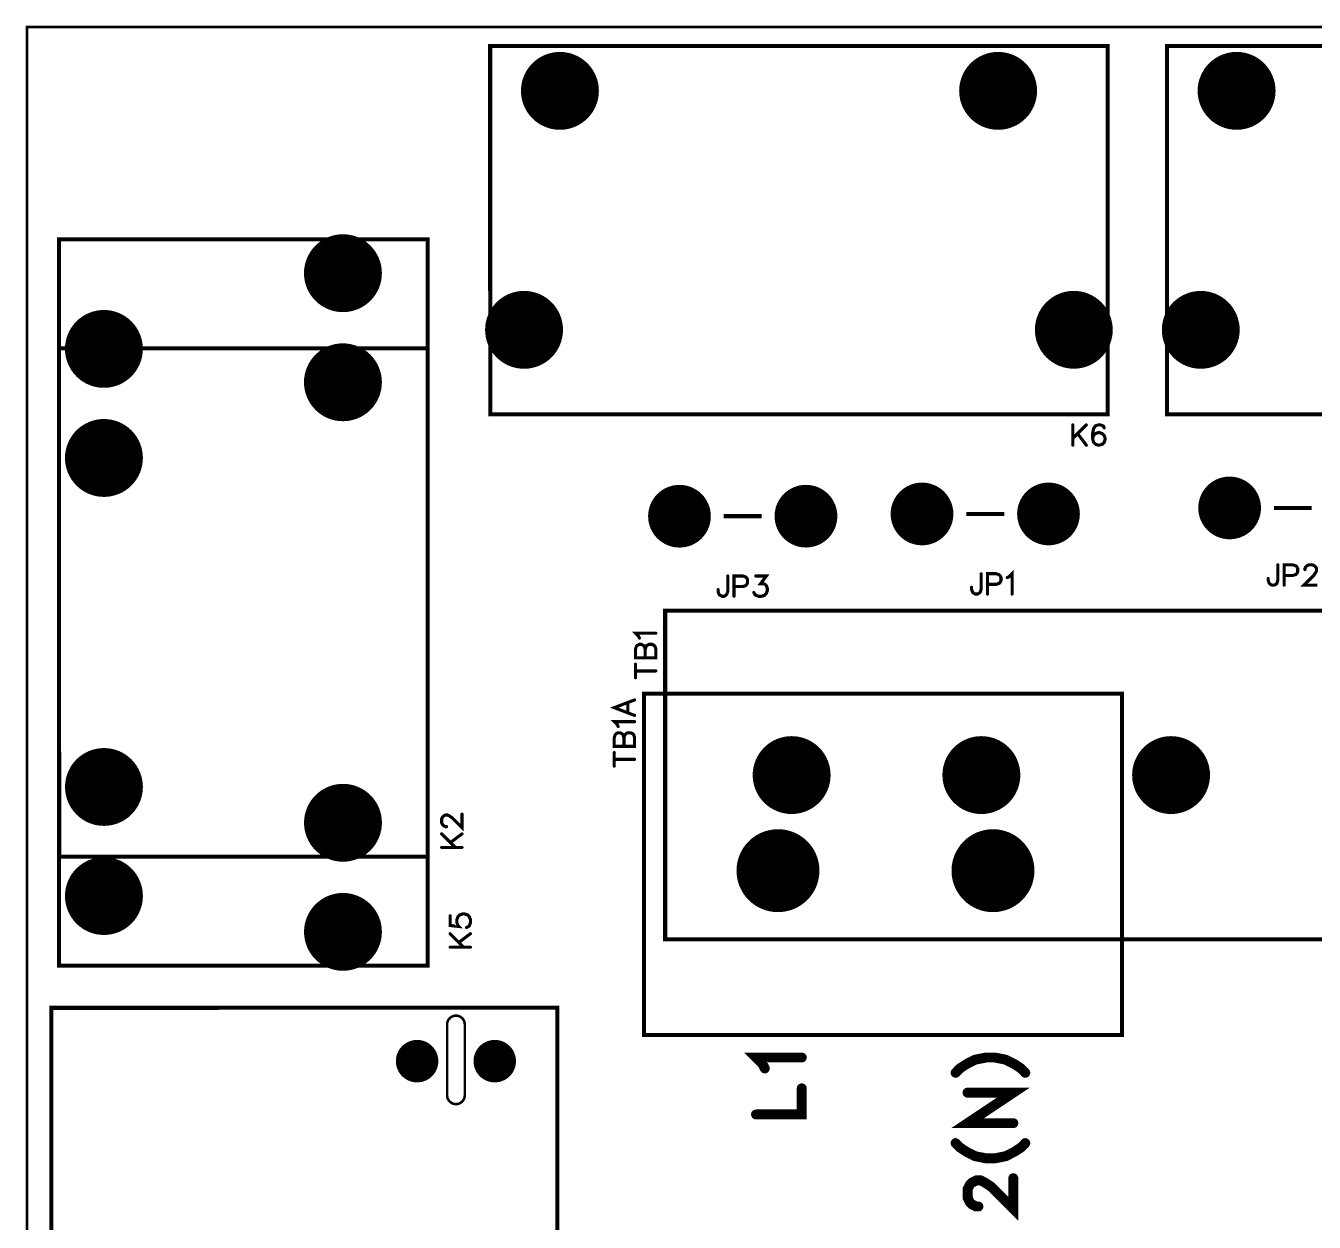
# Model space of a CAD drawing. Extents: x 0 to 5.24, y 0 to 4.77.
# Drawn here: x -0.003 to 2.544, y 2.401 to 4.766 of the extents above; entities that cross this region are included whole.
import ezdxf

# ---------------------------------------------------------------- set-up
doc = ezdxf.new("R2010")
doc.units = 0
doc.header["$MEASUREMENT"] = 0
for name, color, linetype in [('BOARD_OUTLINE', 21, 'Continuous'), ('TOP_MASK', 6, 'Continuous'), ('TOP_SILK', 3, 'Continuous')]:
    doc.layers.add(name, color=color, linetype=linetype)

msp = doc.modelspace()

# ---------------------------------------------------------------- linework, layer by layer
at = {"layer": 'BOARD_OUTLINE', "linetype": 'Continuous', "const_width": 0.005}
for points in [[(0, 0), (5.236, 0), (5.236, 0.422), (4.962, 0.422), (4.962, 1.177), (5.236, 1.177), (5.236, 4.764), (0, 4.764), (0, 0)], [(0.8303, 2.7919), (0.8304, 2.7942), (0.8309, 2.7965), (0.8316, 2.7986), (0.8326, 2.8007), (0.8339, 2.8026), (0.8354, 2.8043), (0.8371, 2.8058), (0.839, 2.8071), (0.8411, 2.8081), (0.8432, 2.8088), (0.8455, 2.8093), (0.8478, 2.8094), (0.85, 2.8093), (0.8523, 2.8088), (0.8545, 2.8081), (0.8565, 2.8071), (0.8584, 2.8058), (0.8601, 2.8043), (0.8616, 2.8026), (0.8629, 2.8007), (0.8639, 2.7986), (0.8647, 2.7965), (0.8651, 2.7942), (0.8653, 2.7919), (0.8653, 2.6519), (0.8651, 2.6497), (0.8647, 2.6474), (0.8639, 2.6452), (0.8629, 2.6432), (0.8616, 2.6413), (0.8601, 2.6396), (0.8584, 2.6381), (0.8565, 2.6368), (0.8545, 2.6358), (0.8523, 2.635), (0.85, 2.6346), (0.8478, 2.6344), (0.8455, 2.6346), (0.8432, 2.635), (0.8411, 2.6358), (0.839, 2.6368), (0.8371, 2.6381), (0.8354, 2.6396), (0.8339, 2.6413), (0.8326, 2.6432), (0.8316, 2.6452), (0.8309, 2.6474), (0.8304, 2.6497), (0.8303, 2.6519), (0.8303, 2.7919)]]:
    msp.add_lwpolyline(points, dxfattribs=at)
at = {"layer": 'TOP_MASK', "linetype": 'Continuous'}
for points, const_width in [([(1.0148, 4.6378, 1), (1.0918, 4.6378, 1), (1.0148, 4.6378, 1)], 0.077), ([(1.8809, 4.6378, 1), (1.9579, 4.6378, 1), (1.8809, 4.6378, 1)], 0.077), ([(2.3523, 4.6378, 1), (2.4293, 4.6378, 1), (2.3523, 4.6378, 1)], 0.077), ([(0.5859, 4.2773, 1), (0.6629, 4.2773, 1), (0.5859, 4.2773, 1)], 0.077), ([(0.9439, 4.1653, 1), (1.0209, 4.1653, 1), (0.9439, 4.1653, 1)], 0.077), ([(2.0306, 4.1654, 1), (2.1075, 4.1654, 1), (2.0306, 4.1654, 1)], 0.077), ([(2.2815, 4.1653, 1), (2.3584, 4.1653, 1), (2.2815, 4.1653, 1)], 0.077), ([(0.1135, 4.1276, 1), (0.1904, 4.1276, 1), (0.1135, 4.1276, 1)], 0.077), ([(0.5859, 4.0616, 1), (0.6629, 4.0616, 1), (0.5859, 4.0616, 1)], 0.077), ([(0.1135, 3.912, 1), (0.1905, 3.912, 1), (0.1135, 3.912, 1)], 0.077), ([(2.346, 3.8132, 1), (2.408, 3.8132, 1), (2.346, 3.8132, 1)], 0.062), ([(1.2586, 3.7968, 1), (1.3206, 3.7968, 1), (1.2586, 3.7968, 1)], 0.062), ([(1.5086, 3.7969, 1), (1.5706, 3.7969, 1), (1.5086, 3.7969, 1)], 0.062), ([(1.738, 3.8013, 1), (1.8, 3.8013, 1), (1.738, 3.8013, 1)], 0.062), ([(1.988, 3.8013, 1), (2.05, 3.8013, 1), (1.988, 3.8013, 1)], 0.062), ([(1.4728, 3.285, 1), (1.5498, 3.285, 1), (1.4728, 3.285, 1)], 0.077), ([(1.8478, 3.285, 1), (1.9248, 3.285, 1), (1.8478, 3.285, 1)], 0.077), ([(2.2228, 3.285, 1), (2.2998, 3.285, 1), (2.2228, 3.285, 1)], 0.077), ([(0.1136, 3.2615, 1), (0.1905, 3.2615, 1), (0.1136, 3.2615, 1)], 0.077), ([(0.586, 3.1907, 1), (0.663, 3.1907, 1), (0.586, 3.1907, 1)], 0.077), ([(1.4433, 3.096, 1), (1.5253, 3.096, 1), (1.4433, 3.096, 1)], 0.082), ([(1.8683, 3.096, 1), (1.9503, 3.096, 1), (1.8683, 3.096, 1)], 0.082), ([(0.1135, 3.0459, 1), (0.1905, 3.0459, 1), (0.1135, 3.0459, 1)], 0.077), ([(0.586, 2.975, 1), (0.6629, 2.975, 1), (0.586, 2.975, 1)], 0.077), ([(0.75, 2.7194, 1), (0.792, 2.7194, 1), (0.75, 2.7194, 1)], 0.042), ([(0.9035, 2.7194, 1), (0.9455, 2.7194, 1), (0.9035, 2.7194, 1)], 0.042)]:
    msp.add_lwpolyline(points, format="xyb", dxfattribs=dict(at, const_width=const_width))
at = {"layer": 'TOP_SILK', "linetype": 'Continuous'}
for points, const_width in [([(0.9154, 4.7264), (0.9155, 3.998), (2.136, 3.9981), (2.136, 4.7264), (0.9154, 4.7264)], 0.008), ([(2.253, 4.7264), (2.253, 3.998), (3.4735, 3.9981), (3.4735, 4.7264), (2.253, 4.7264)], 0.008), ([(0.0635, 3.1236), (0.7918, 3.1237), (0.7917, 4.3443), (0.0633, 4.3442), (0.0635, 3.1236)], 0.008), ([(0.0634, 2.908), (0.7918, 2.9081), (0.7917, 4.1286), (0.0634, 4.1286), (0.0634, 2.908)], 0.008), ([(2.067, 3.9774), (2.067, 3.9372)], 0.0062), ([(2.0937, 3.9774), (2.067, 3.9506)], 0.0062), ([(2.129, 3.9717), (2.1271, 3.9755), (2.1214, 3.9774), (2.1176, 3.9774), (2.1118, 3.9755), (2.108, 3.9697), (2.1061, 3.9602), (2.1061, 3.9506), (2.108, 3.943), (2.1119, 3.9391), (2.1176, 3.9372), (2.1195, 3.9372), (2.1252, 3.9391), (2.1291, 3.943), (2.131, 3.9487), (2.131, 3.9506), (2.129, 3.9564), (2.1252, 3.9602), (2.1195, 3.9621), (2.1176, 3.9621), (2.1118, 3.9602), (2.108, 3.9564), (2.1061, 3.9506)], 0.0062), ([(2.0765, 3.9602), (2.0938, 3.9372)], 0.0062), ([(1.4521, 3.7969), (1.3771, 3.7969)], 0.008), ([(1.8565, 3.8013), (1.9315, 3.8013)], 0.008), ([(2.4645, 3.8132), (2.5395, 3.8132)], 0.008), ([(2.4724, 3.7007), (2.4724, 3.6701), (2.4705, 3.6643), (2.4686, 3.6624), (2.4648, 3.6605), (2.461, 3.6605), (2.4572, 3.6624), (2.4552, 3.6643), (2.4533, 3.6701), (2.4533, 3.6739)], 0.0062), ([(2.4848, 3.6796), (2.502, 3.6796), (2.5077, 3.6815), (2.5097, 3.6835), (2.5116, 3.6873), (2.5116, 3.693), (2.5097, 3.6968), (2.5077, 3.6988), (2.502, 3.7007), (2.4848, 3.7007), (2.4848, 3.6605)], 0.0062), ([(2.5259, 3.6911), (2.5259, 3.693), (2.5278, 3.6968), (2.5297, 3.6987), (2.5335, 3.7006), (2.5412, 3.7006), (2.545, 3.6987), (2.5469, 3.6968), (2.5488, 3.693), (2.5488, 3.6892), (2.5469, 3.6853), (2.5431, 3.6796), (2.5239, 3.6605), (2.5507, 3.6605)], 0.0062), ([(1.385, 3.6787), (1.385, 3.6481), (1.3831, 3.6424), (1.3812, 3.6405), (1.3774, 3.6385), (1.3736, 3.6385), (1.3697, 3.6405), (1.3678, 3.6424), (1.3659, 3.6481), (1.3659, 3.6519)], 0.0062), ([(1.3974, 3.6577), (1.4146, 3.6577), (1.4203, 3.6596), (1.4223, 3.6615), (1.4242, 3.6653), (1.4242, 3.6711), (1.4223, 3.6749), (1.4203, 3.6768), (1.4146, 3.6787), (1.3974, 3.6787), (1.3974, 3.6385)], 0.0062), ([(1.4404, 3.6787), (1.4614, 3.6787), (1.4499, 3.6634), (1.4557, 3.6634), (1.4595, 3.6615), (1.4614, 3.6596), (1.4633, 3.6538), (1.4633, 3.65), (1.4614, 3.6443), (1.4576, 3.6404), (1.4518, 3.6385), (1.4461, 3.6385), (1.4404, 3.6404), (1.4385, 3.6424), (1.4365, 3.6462)], 0.0062), ([(1.886, 3.6831), (1.886, 3.6525), (1.8841, 3.6468), (1.8822, 3.6449), (1.8784, 3.6429), (1.8745, 3.6429), (1.8707, 3.6449), (1.8688, 3.6468), (1.8669, 3.6525), (1.8669, 3.6563)], 0.0062), ([(1.8984, 3.6621), (1.9156, 3.6621), (1.9213, 3.664), (1.9233, 3.6659), (1.9252, 3.6697), (1.9252, 3.6755), (1.9233, 3.6793), (1.9213, 3.6812), (1.9156, 3.6831), (1.8984, 3.6831), (1.8984, 3.643)], 0.0062), ([(1.9375, 3.6755), (1.9414, 3.6774), (1.9471, 3.6831), (1.9471, 3.643)], 0.0062), ([(4.0113, 3.61), (1.2613, 3.61), (1.2613, 2.96), (4.0113, 2.96), (4.0113, 3.61)], 0.008), ([(1.2104, 3.5558), (1.2085, 3.5597), (1.2028, 3.5654), (1.2429, 3.5654)], 0.0062), ([(1.2027, 3.5167), (1.2429, 3.5167), (1.2429, 3.5339), (1.241, 3.5397), (1.2391, 3.5416), (1.2353, 3.5435), (1.2295, 3.5435), (1.2257, 3.5416), (1.2238, 3.5397), (1.2219, 3.5339), (1.2199, 3.5397), (1.218, 3.5416), (1.2142, 3.5435), (1.2104, 3.5435), (1.2066, 3.5416), (1.2046, 3.5397), (1.2027, 3.5339), (1.2027, 3.5167)], 0.0062), ([(1.2219, 3.5167), (1.2219, 3.5339)], 0.0062), ([(1.2027, 3.4775), (1.2027, 3.5043)], 0.0062), ([(1.2027, 3.4909), (1.2429, 3.4909)], 0.0062), ([(1.2193, 3.446), (2.1643, 3.446), (2.1643, 2.771), (1.2193, 2.771), (1.2193, 3.446)], 0.008), ([(1.2009, 3.4336), (1.1607, 3.4183), (1.2009, 3.403)], 0.0062), ([(1.1875, 3.4087), (1.1875, 3.4279)], 0.0062), ([(1.1684, 3.381), (1.1665, 3.3849), (1.1608, 3.3906), (1.2009, 3.3906)], 0.0062), ([(1.1607, 3.3419), (1.2009, 3.3419), (1.2009, 3.3591), (1.199, 3.3649), (1.1971, 3.3668), (1.1933, 3.3687), (1.1875, 3.3687), (1.1837, 3.3668), (1.1818, 3.3649), (1.1799, 3.3591), (1.1779, 3.3649), (1.176, 3.3668), (1.1722, 3.3687), (1.1684, 3.3687), (1.1646, 3.3668), (1.1626, 3.3649), (1.1607, 3.3591), (1.1607, 3.3419)], 0.0062), ([(1.1799, 3.3419), (1.1799, 3.3591)], 0.0062), ([(1.1607, 3.3027), (1.1607, 3.3295)], 0.0062), ([(1.1607, 3.3161), (1.2009, 3.3161)], 0.0062), ([(0.8291, 3.1831), (0.8272, 3.1831), (0.8234, 3.185), (0.8215, 3.1869), (0.8196, 3.1907), (0.8196, 3.1984), (0.8215, 3.2022), (0.8234, 3.2041), (0.8272, 3.206), (0.831, 3.206), (0.8349, 3.2041), (0.8406, 3.2003), (0.8597, 3.1811), (0.8597, 3.2079)], 0.0062), ([(0.8196, 3.1688), (0.8463, 3.142)], 0.0062), ([(0.8368, 3.1515), (0.8597, 3.1688)], 0.0062), ([(0.8196, 3.142), (0.8597, 3.142)], 0.0062), ([(0.8363, 3.0067), (0.8363, 2.9876), (0.8535, 2.9857), (0.8516, 2.9876), (0.8496, 2.9933), (0.8496, 2.999), (0.8516, 3.0048), (0.8554, 3.0086), (0.8611, 3.0105), (0.8649, 3.0105), (0.8707, 3.0086), (0.8745, 3.0048), (0.8764, 2.999), (0.8764, 2.9933), (0.8745, 2.9876), (0.8726, 2.9857), (0.8688, 2.9837)], 0.0062), ([(0.8363, 2.9714), (0.863, 2.9446)], 0.0062), ([(0.8535, 2.9541), (0.8764, 2.9714)], 0.0062), ([(0.8363, 2.9446), (0.8764, 2.9446)], 0.0062), ([(1.0481, 2.825), (0.0481, 2.8248), (0.0482, 1.8248), (1.0482, 1.825), (1.0481, 2.825)], 0.008), ([(1.4582, 2.705), (1.4538, 2.7136), (1.441, 2.7266), (1.5313, 2.7266)], 0.0197), ([(1.8354, 2.6964), (1.844, 2.7051), (1.8569, 2.7136), (1.8741, 2.7223), (1.8957, 2.7266), (1.9129, 2.7266), (1.9344, 2.7223), (1.9516, 2.7136), (1.9646, 2.7051), (1.9731, 2.6964)], 0.0197), ([(1.4409, 2.614), (1.5313, 2.614), (1.5313, 2.6656)], 0.0197), ([(1.859, 2.6571), (1.9494, 2.6571), (1.859, 2.5968), (1.9494, 2.5968)], 0.0197), ([(1.8354, 2.5574), (1.844, 2.5487), (1.8569, 2.5402), (1.8741, 2.5315), (1.8957, 2.5272), (1.9129, 2.5272), (1.9344, 2.5315), (1.9516, 2.5402), (1.9646, 2.5487), (1.9731, 2.5574)], 0.0197), ([(1.8806, 2.432), (1.8763, 2.432), (1.8677, 2.4362), (1.8634, 2.4405), (1.8591, 2.4492), (1.8591, 2.4664), (1.8634, 2.4749), (1.8677, 2.4792), (1.8763, 2.4836), (1.8849, 2.4836), (1.8935, 2.4792), (1.9064, 2.4707), (1.9494, 2.4276), (1.9494, 2.4879)], 0.0197)]:
    msp.add_lwpolyline(points, dxfattribs=dict(at, const_width=const_width))
for points, const_width in [([(2.0654, 3.9774, 1), (2.0685, 3.9774, 1), (2.0654, 3.9774, 1)], 0.0031), ([(2.0922, 3.9774, 1), (2.0953, 3.9774, 1), (2.0922, 3.9774, 1)], 0.0031), ([(2.1275, 3.9717, 1), (2.1306, 3.9717, 1), (2.1275, 3.9717, 1)], 0.0031), ([(2.0654, 3.9506, 1), (2.0685, 3.9506, 1), (2.0654, 3.9506, 1)], 0.0031), ([(2.075, 3.9602, 1), (2.078, 3.9602, 1), (2.075, 3.9602, 1)], 0.0031), ([(2.1046, 3.9506, 1), (2.1076, 3.9506, 1), (2.1046, 3.9506, 1)], 0.0031), ([(2.0654, 3.9372, 1), (2.0685, 3.9372, 1), (2.0654, 3.9372, 1)], 0.0031), ([(2.0922, 3.9372, 1), (2.0953, 3.9372, 1), (2.0922, 3.9372, 1)], 0.0031), ([(2.4709, 3.7007, 1), (2.474, 3.7007, 1), (2.4709, 3.7007, 1)], 0.0031), ([(2.5243, 3.6911, 1), (2.5274, 3.6911, 1), (2.5243, 3.6911, 1)], 0.0031), ([(1.3835, 3.6787, 1), (1.3866, 3.6787, 1), (1.3835, 3.6787, 1)], 0.0031), ([(1.4388, 3.6787, 1), (1.4419, 3.6787, 1), (1.4388, 3.6787, 1)], 0.0031), ([(1.8845, 3.6831, 1), (1.8875, 3.6831, 1), (1.8845, 3.6831, 1)], 0.0031), ([(1.936, 3.6755, 1), (1.939, 3.6755, 1), (1.936, 3.6755, 1)], 0.0031), ([(2.4518, 3.6739, 1), (2.4548, 3.6739, 1), (2.4518, 3.6739, 1)], 0.0031), ([(2.4833, 3.6796, 1), (2.4863, 3.6796, 1), (2.4833, 3.6796, 1)], 0.0031), ([(1.3644, 3.6519, 1), (1.3674, 3.6519, 1), (1.3644, 3.6519, 1)], 0.0031), ([(1.3959, 3.6577, 1), (1.3989, 3.6577, 1), (1.3959, 3.6577, 1)], 0.0031), ([(1.435, 3.6462, 1), (1.4381, 3.6462, 1), (1.435, 3.6462, 1)], 0.0031), ([(1.8653, 3.6563, 1), (1.8684, 3.6563, 1), (1.8653, 3.6563, 1)], 0.0031), ([(1.8968, 3.6621, 1), (1.8999, 3.6621, 1), (1.8968, 3.6621, 1)], 0.0031), ([(1.8968, 3.643, 1), (1.8999, 3.643, 1), (1.8968, 3.643, 1)], 0.0031), ([(1.9456, 3.643, 1), (1.9486, 3.643, 1), (1.9456, 3.643, 1)], 0.0031), ([(2.4833, 3.6605, 1), (2.4863, 3.6605, 1), (2.4833, 3.6605, 1)], 0.0031), ([(1.3959, 3.6385, 1), (1.3989, 3.6385, 1), (1.3959, 3.6385, 1)], 0.0031), ([(1.2414, 3.5654, 1), (1.2444, 3.5654, 1), (1.2414, 3.5654, 1)], 0.0031), ([(1.2089, 3.5558, 1), (1.2119, 3.5558, 1), (1.2089, 3.5558, 1)], 0.0031), ([(1.2012, 3.5167, 1), (1.2043, 3.5167, 1), (1.2012, 3.5167, 1)], 0.0031), ([(1.2203, 3.5339, 1), (1.2234, 3.5339, 1), (1.2203, 3.5339, 1)], 0.0031), ([(1.2203, 3.5167, 1), (1.2234, 3.5167, 1), (1.2203, 3.5167, 1)], 0.0031), ([(1.2012, 3.5043, 1), (1.2043, 3.5043, 1), (1.2012, 3.5043, 1)], 0.0031), ([(1.2012, 3.4909, 1), (1.2043, 3.4909, 1), (1.2012, 3.4909, 1)], 0.0031), ([(1.2414, 3.4909, 1), (1.2444, 3.4909, 1), (1.2414, 3.4909, 1)], 0.0031), ([(1.2012, 3.4775, 1), (1.2043, 3.4775, 1), (1.2012, 3.4775, 1)], 0.0031), ([(1.186, 3.4279, 1), (1.189, 3.4279, 1), (1.186, 3.4279, 1)], 0.0031), ([(1.1994, 3.4336, 1), (1.2024, 3.4336, 1), (1.1994, 3.4336, 1)], 0.0031), ([(1.186, 3.4087, 1), (1.189, 3.4087, 1), (1.186, 3.4087, 1)], 0.0031), ([(1.1994, 3.403, 1), (1.2024, 3.403, 1), (1.1994, 3.403, 1)], 0.0031), ([(1.1994, 3.3906, 1), (1.2024, 3.3906, 1), (1.1994, 3.3906, 1)], 0.0031), ([(1.1669, 3.381, 1), (1.1699, 3.381, 1), (1.1669, 3.381, 1)], 0.0031), ([(1.1783, 3.3591, 1), (1.1814, 3.3591, 1), (1.1783, 3.3591, 1)], 0.0031), ([(1.1592, 3.3419, 1), (1.1623, 3.3419, 1), (1.1592, 3.3419, 1)], 0.0031), ([(1.1783, 3.3419, 1), (1.1814, 3.3419, 1), (1.1783, 3.3419, 1)], 0.0031), ([(1.1592, 3.3295, 1), (1.1623, 3.3295, 1), (1.1592, 3.3295, 1)], 0.0031), ([(1.1592, 3.3161, 1), (1.1623, 3.3161, 1), (1.1592, 3.3161, 1)], 0.0031), ([(1.1994, 3.3161, 1), (1.2024, 3.3161, 1), (1.1994, 3.3161, 1)], 0.0031), ([(1.1592, 3.3027, 1), (1.1623, 3.3027, 1), (1.1592, 3.3027, 1)], 0.0031), ([(0.8582, 3.2079, 1), (0.8613, 3.2079, 1), (0.8582, 3.2079, 1)], 0.0031), ([(0.8276, 3.1831, 1), (0.8307, 3.1831, 1), (0.8276, 3.1831, 1)], 0.0031), ([(0.818, 3.1688, 1), (0.8211, 3.1688, 1), (0.818, 3.1688, 1)], 0.0031), ([(0.8582, 3.1688, 1), (0.8613, 3.1688, 1), (0.8582, 3.1688, 1)], 0.0031), ([(0.818, 3.142, 1), (0.8211, 3.142, 1), (0.818, 3.142, 1)], 0.0031), ([(0.8352, 3.1515, 1), (0.8383, 3.1515, 1), (0.8352, 3.1515, 1)], 0.0031), ([(0.8448, 3.142, 1), (0.8479, 3.142, 1), (0.8448, 3.142, 1)], 0.0031), ([(0.8582, 3.142, 1), (0.8613, 3.142, 1), (0.8582, 3.142, 1)], 0.0031), ([(0.8347, 3.0067, 1), (0.8378, 3.0067, 1), (0.8347, 3.0067, 1)], 0.0031), ([(0.8672, 2.9837, 1), (0.8703, 2.9837, 1), (0.8672, 2.9837, 1)], 0.0031), ([(0.8347, 2.9714, 1), (0.8378, 2.9714, 1), (0.8347, 2.9714, 1)], 0.0031), ([(0.8519, 2.9541, 1), (0.855, 2.9541, 1), (0.8519, 2.9541, 1)], 0.0031), ([(0.8749, 2.9714, 1), (0.878, 2.9714, 1), (0.8749, 2.9714, 1)], 0.0031), ([(0.8347, 2.9446, 1), (0.8378, 2.9446, 1), (0.8347, 2.9446, 1)], 0.0031), ([(0.8615, 2.9446, 1), (0.8646, 2.9446, 1), (0.8615, 2.9446, 1)], 0.0031), ([(0.8749, 2.9446, 1), (0.878, 2.9446, 1), (0.8749, 2.9446, 1)], 0.0031), ([(1.5264, 2.7266, 1), (1.5362, 2.7266, 1), (1.5264, 2.7266, 1)], 0.0098), ([(1.4533, 2.705, 1), (1.4631, 2.705, 1), (1.4533, 2.705, 1)], 0.0098), ([(1.8305, 2.6964, 1), (1.8403, 2.6964, 1), (1.8305, 2.6964, 1)], 0.0098), ([(1.9682, 2.6964, 1), (1.978, 2.6964, 1), (1.9682, 2.6964, 1)], 0.0098), ([(1.5264, 2.6656, 1), (1.5362, 2.6656, 1), (1.5264, 2.6656, 1)], 0.0098), ([(1.8541, 2.6571, 1), (1.8639, 2.6571, 1), (1.8541, 2.6571, 1)], 0.0098), ([(1.436, 2.614, 1), (1.4458, 2.614, 1), (1.436, 2.614, 1)], 0.0098), ([(1.9445, 2.5968, 1), (1.9544, 2.5968, 1), (1.9445, 2.5968, 1)], 0.0098), ([(1.8305, 2.5574, 1), (1.8403, 2.5574, 1), (1.8305, 2.5574, 1)], 0.0098), ([(1.9682, 2.5574, 1), (1.978, 2.5574, 1), (1.9682, 2.5574, 1)], 0.0098), ([(1.9445, 2.4879, 1), (1.9544, 2.4879, 1), (1.9445, 2.4879, 1)], 0.0098), ([(1.8757, 2.432, 1), (1.8855, 2.432, 1), (1.8757, 2.432, 1)], 0.0098)]:
    msp.add_lwpolyline(points, format="xyb", dxfattribs=dict(at, const_width=const_width))

doc.saveas('drawing.dxf')
